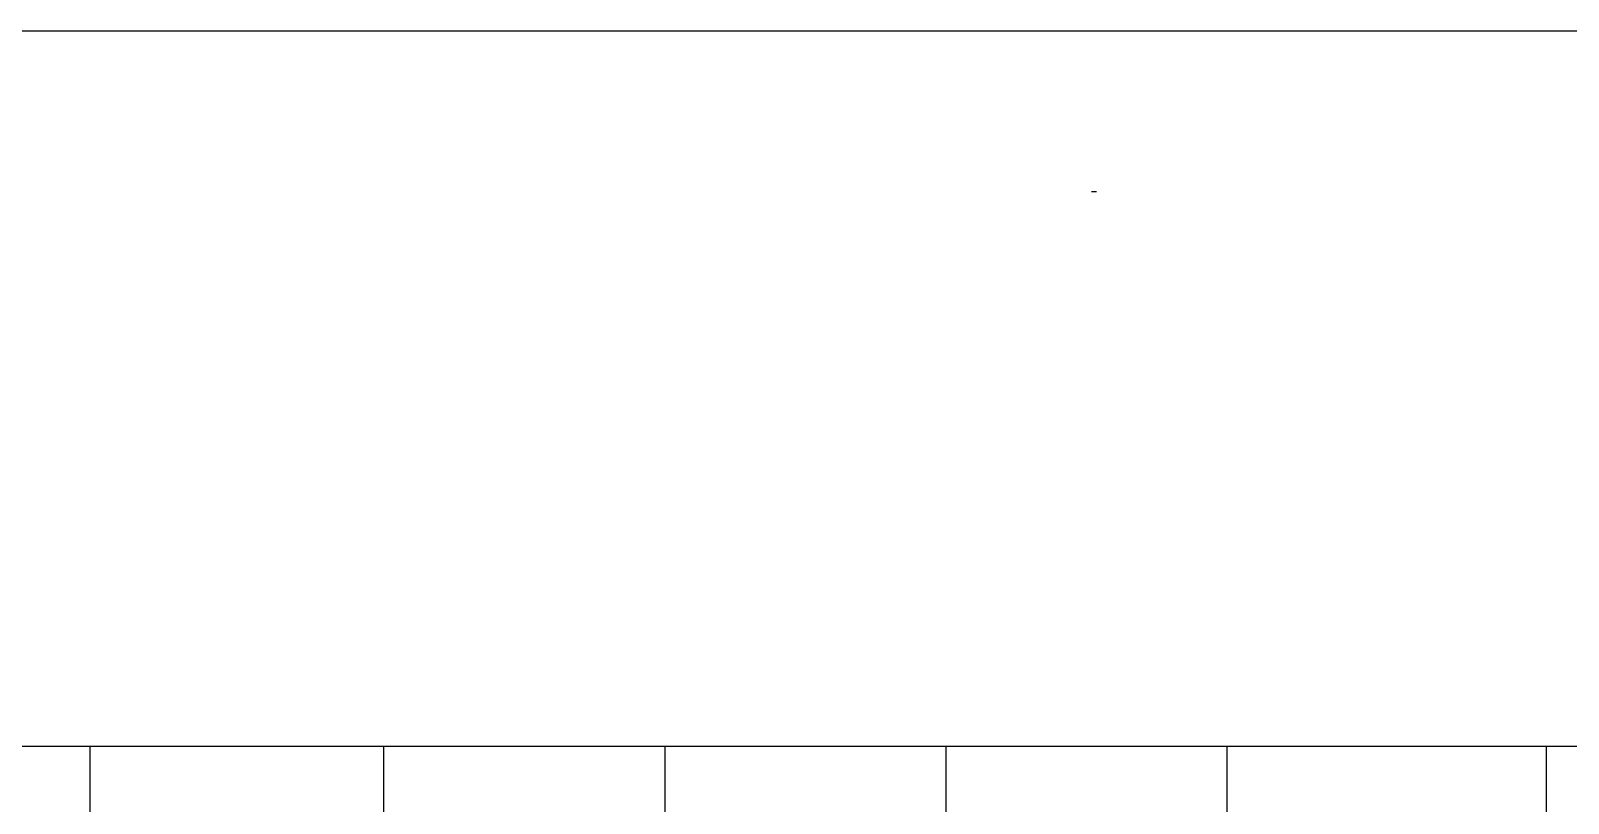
# Model space of a CAD drawing. Header units: millimetres. Extents: x -39468 to 212532, y -94717 to 83483.
# Drawn here: x 37691 to 97858, y 53266 to 83483 of the extents above; entities that cross this region are included whole.
import ezdxf

# ---------------------------------------------------------------- set-up
doc = ezdxf.new("R2010")
doc.units = ezdxf.units.MM
doc.header["$LTSCALE"] = 300
doc.header["$MEASUREMENT"] = 0
doc.linetypes.add('주단면도-1$0$STD_CENTER', pattern=[66, 60, -2, 2, -2])
doc.layers.add('주단면도-1$0$A-ST-AXIS-CEN', color=252, linetype='주단면도-1$0$STD_CENTER')
doc.layers.add('주단면도-1$0$A-ST-CONC', color=2, linetype='CONTINUOUS')
doc.layers.add('주단면도-1$0$Defpoint', color=161, linetype='CONTINUOUS', plot=False)

msp = doc.modelspace()

# ---------------------------------------------------------------- linework, layer by layer
at = {"layer": '주단면도-1$0$A-ST-AXIS-CEN', "linetype": 'Continuous'}
for p, q in [((40000, 55500), (40000, 0)), ((51500, 55500), (51500, 0)), ((62500, 55500), (62500, 0)), ((73500, 55500), (73500, 0)), ((84500, 55500), (84500, 0)), ((84500, 55500), (84500, 0)), ((97000, 55500), (97000, 0))]:
    msp.add_line(p, q, dxfattribs=at)
at = {"layer": '주단면도-1$0$A-ST-CONC'}
msp.add_line((79200, 77199), (79400, 77199), dxfattribs=at)
at = {"layer": '주단면도-1$0$Defpoint'}
msp.add_line((0, 55500), (153521, 55500), dxfattribs=at)
msp.add_line((0, 55500), (153521, 55500), dxfattribs=at)
msp.add_lwpolyline([(-39468, 83483), (212532, 83483), (212532, -94717), (-39468, -94717)], close=True, dxfattribs=at)
msp.add_lwpolyline([(-39468, 83483), (212532, 83483), (212532, -94717), (-39468, -94717)], close=True, dxfattribs=at)

doc.saveas('drawing.dxf')
